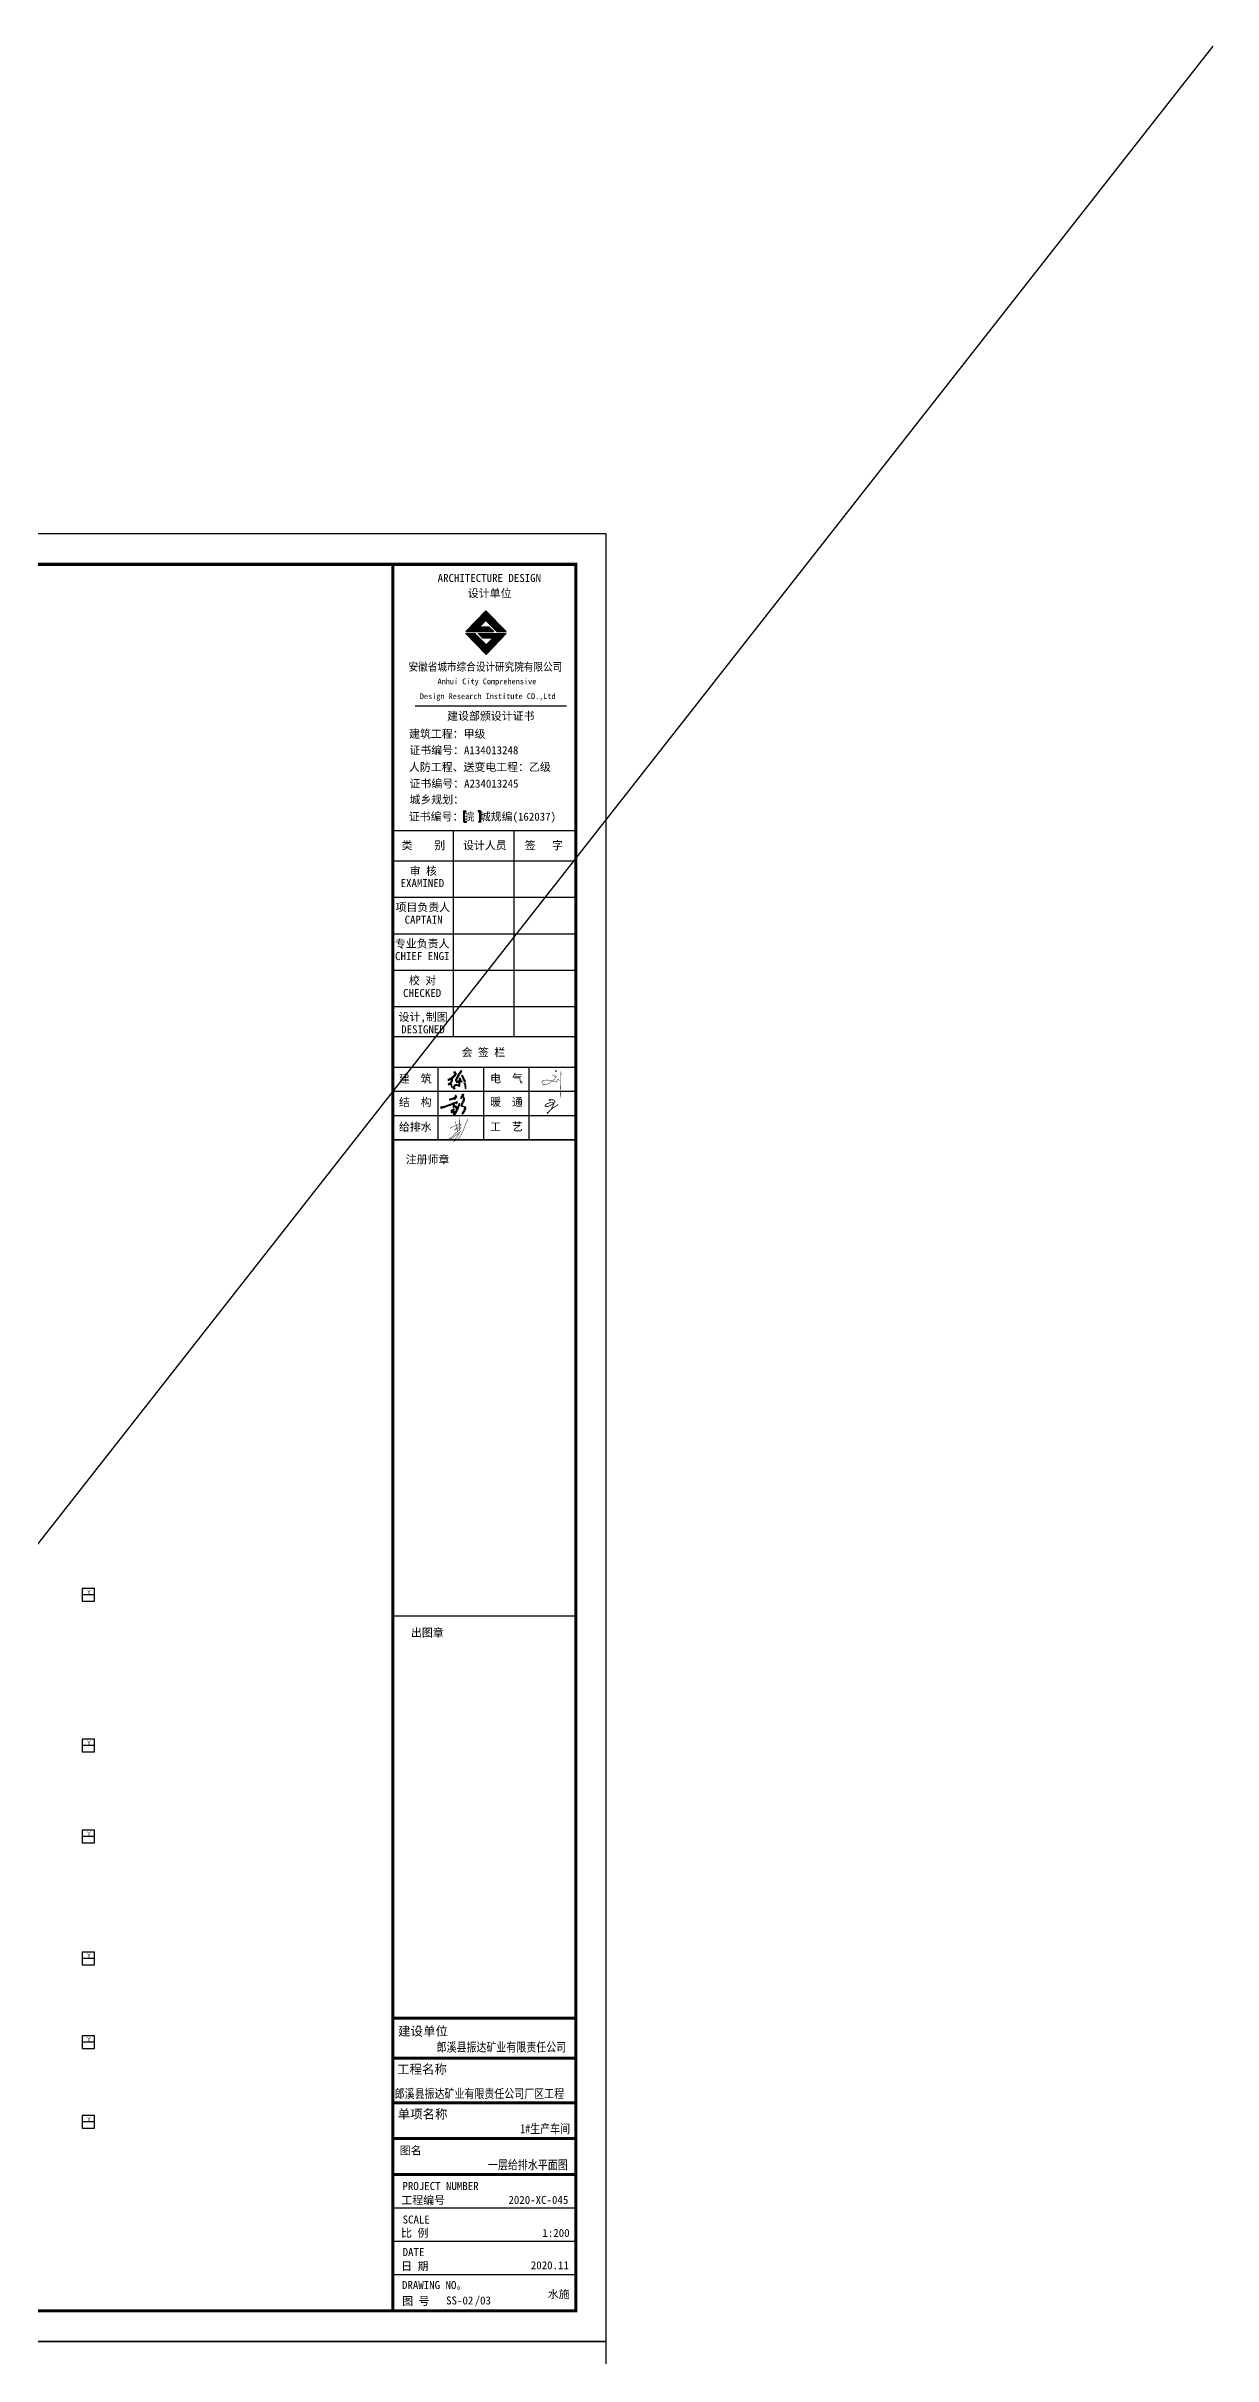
# Model space of a CAD drawing. Extents: x 69728788 to 150676229, y 20333219 to 43663798.
# Drawn here: x 74766683 to 74843359, y 20500599 to 20652406 of the extents above; entities that cross this region are included whole.
import ezdxf

# ---------------------------------------------------------------- set-up
doc = ezdxf.new("R2010")
doc.units = 0
doc.header["$LTSCALE"] = 1000
doc.header["$MEASUREMENT"] = 0
doc.layers.get('0').update_dxf_attribs({"linetype": 'CONTINUOUS'})
for name, color, linetype in [('0-排水标注', 7, 'CONTINUOUS'), ('PUB_TITLE', 4, 'CONTINUOUS'), ('TEXT', 7, 'CONTINUOUS'), ('VPIPE-消防', 1, 'TG_XH'), ('图框', 253, 'CONTINUOUS'), ('线线', 150, 'CONTINUOUS')]:
    doc.layers.add(name, color=color, linetype=linetype)
doc.styles.add('-黑体', font='simhei.ttf')
doc.styles.add('_HZTXT', font='tssdeng.shx', dxfattribs={"width": 0.8, "bigfont": 'tssdchn.shx'})
doc.styles.add('STYLE-黑体', font='simhei.ttf')
doc.styles.add('TG_LINETYPE', font='SIMPLEX', dxfattribs={"width": 0.8, "height": 3, "bigfont": 'HZTXT'})
doc.styles.add('宋体', font='', dxfattribs={"width": 0.8})
doc.styles.add('黑体', font='simhei.ttf', dxfattribs={"width": 0.6, "height": 4.3})
doc.styles.get('宋体').set_extended_font_data('SimSun')
doc.linetypes.add('TG_XH', pattern='A,2,-0.6,["XH",TG_LINETYPE,S=0.1,R=0,X=-0.52,Y=-0.15],0', length=2.6)

# ---------------------------------------------------------------- blocks, each defined once
blk = doc.blocks.new('hui')
h = blk.add_hatch(color=256)
h.paths.add_polyline_path([(74395639, 22003696), (74395663, 22003679), (74395667, 22003630), (74395675, 22003538), (74395687, 22003513), (74395703, 22003522), (74395703, 22003553), (74395696, 22003618), (74395688, 22003678), (74395662, 22003699)])
h.paths.add_polyline_path([(74395556, 22003939), (74395591, 22003901), (74395638, 22003785), (74395686, 22003751), (74395675, 22003783), (74395650, 22003831), (74395625, 22003897), (74395602, 22003937), (74395573, 22003948)])
h.paths.add_polyline_path([(74395481, 22003829), (74395498, 22003834), (74395508, 22003812), (74395496, 22003801), (74395481, 22003804), (74395470, 22003788), (74395467, 22003777), (74395453, 22003764), (74395397, 22003741), (74395385, 22003735), (74395395, 22003724), (74395454, 22003735), (74395468, 22003732), (74395468, 22003710), (74395471, 22003632), (74395470, 22003616), (74395452, 22003634), (74395414, 22003649), (74395372, 22003644), (74395333, 22003630), (74395301, 22003600), (74395279, 22003568), (74395280, 22003545), (74395289, 22003520), (74395302, 22003520), (74395342, 22003514), (74395353, 22003535), (74395328, 22003535), (74395308, 22003543), (74395317, 22003574), (74395341, 22003607), (74395370, 22003626), (74395394, 22003629), (74395418, 22003630), (74395450, 22003612), (74395478, 22003596), (74395504, 22003607), (74395502, 22003629), (74395499, 22003699), (74395501, 22003735), (74395520, 22003744), (74395550, 22003738), (74395589, 22003750), (74395562, 22003760), (74395509, 22003762), (74395531, 22003787), (74395540, 22003818), (74395527, 22003851), (74395492, 22003859), (74395470, 22003849)])
h.paths.add_polyline_path([(74395563, 22004107), (74395522, 22004092), (74395462, 22003999), (74395380, 22003855), (74395359, 22003800), (74395361, 22003774), (74395398, 22003789), (74395416, 22003797), (74395406, 22003819), (74395405, 22003832), (74395516, 22004022), (74395555, 22004073), (74395569, 22004090)])
h.paths.add_polyline_path([(74395290, 22004049), (74395332, 22004041), (74395351, 22004021), (74395338, 22003992), (74395289, 22003924), (74395266, 22003894), (74395216, 22003866), (74395145, 22003832), (74395105, 22003816), (74395115, 22003796), (74395144, 22003796), (74395198, 22003823), (74395234, 22003823), (74395245, 22003810), (74395216, 22003757), (74395173, 22003698), (74395119, 22003663), (74395131, 22003645), (74395186, 22003664), (74395213, 22003652), (74395226, 22003593), (74395232, 22003560), (74395248, 22003564), (74395242, 22003584), (74395237, 22003640), (74395219, 22003670), (74395205, 22003683), (74395250, 22003752), (74395263, 22003791), (74395260, 22003828), (74395250, 22003841), (74395288, 22003870), (74395347, 22003943), (74395378, 22003987), (74395378, 22004020), (74395358, 22004059), (74395339, 22004063), (74395311, 22004060)])
h = blk.add_hatch(color=256)
h.paths.add_polyline_path([(74395012, 22002915), (74395058, 22002932), (74395139, 22002961), (74395181, 22002980), (74395231, 22002993), (74395260, 22003008), (74395294, 22003020), (74395316, 22003028), (74395354, 22003041), (74395372, 22003048), (74395382, 22003050), (74395384, 22003039), (74395379, 22003028), (74395388, 22003026), (74395394, 22003028), (74395410, 22003039), (74395419, 22003051), (74395428, 22003068), (74395420, 22003083), (74395401, 22003080), (74395359, 22003065), (74395281, 22003039), (74395185, 22003003), (74395125, 22002980), (74395037, 22002947), (74394986, 22002929), (74394979, 22002930), (74394954, 22002917), (74394937, 22002913), (74394933, 22002909), (74394913, 22002910), (74394911, 22002919), (74394907, 22002925), (74394897, 22002921), (74394891, 22002916), (74394874, 22002902), (74394871, 22002894), (74394874, 22002883), (74394883, 22002877), (74394906, 22002877), (74394969, 22002898)])
h.paths.add_polyline_path([(74395356, 22003211), (74395365, 22003215), (74395376, 22003218), (74395385, 22003224), (74395391, 22003228), (74395394, 22003234), (74395398, 22003240), (74395400, 22003252), (74395392, 22003262), (74395385, 22003259), (74395378, 22003251), (74395371, 22003246), (74395367, 22003254), (74395370, 22003259), (74395374, 22003267), (74395379, 22003276), (74395382, 22003284), (74395382, 22003291), (74395379, 22003296), (74395368, 22003298), (74395360, 22003297), (74395357, 22003293), (74395355, 22003285), (74395352, 22003278), (74395351, 22003267), (74395349, 22003259), (74395345, 22003245), (74395344, 22003235), (74395338, 22003227), (74395330, 22003224), (74395317, 22003215), (74395288, 22003203), (74395262, 22003194), (74395247, 22003187), (74395231, 22003180), (74395205, 22003174), (74395175, 22003172), (74395164, 22003168), (74395165, 22003156), (74395184, 22003154), (74395220, 22003159), (74395250, 22003169), (74395279, 22003178), (74395297, 22003188), (74395315, 22003195), (74395324, 22003199), (74395328, 22003195), (74395327, 22003185), (74395329, 22003174), (74395334, 22003165), (74395340, 22003164), (74395348, 22003168), (74395351, 22003175), (74395351, 22003189), (74395351, 22003202)])
h.paths.add_polyline_path([(74395305, 22002934), (74395305, 22002947), (74395304, 22002965), (74395312, 22002976), (74395325, 22002989), (74395323, 22002998), (74395307, 22003001), (74395296, 22002991), (74395289, 22002972), (74395284, 22002956), (74395285, 22002931), (74395284, 22002917), (74395282, 22002907), (74395289, 22002902), (74395299, 22002902), (74395310, 22002911), (74395319, 22002921), (74395335, 22002924), (74395356, 22002925), (74395364, 22002923), (74395373, 22002918), (74395377, 22002906), (74395374, 22002893), (74395377, 22002881), (74395384, 22002880), (74395392, 22002885), (74395395, 22002906), (74395390, 22002930), (74395376, 22002939), (74395350, 22002938), (74395319, 22002937)], flags=17)
h.paths.add_polyline_path([(74395295, 22002826), (74395305, 22002829), (74395328, 22002831), (74395328, 22002843), (74395318, 22002846), (74395300, 22002846), (74395292, 22002843), (74395279, 22002837), (74395268, 22002833), (74395264, 22002824), (74395268, 22002811), (74395274, 22002804), (74395284, 22002805), (74395286, 22002813)], flags=17)
h.paths.add_polyline_path([(74395250, 22002762), (74395256, 22002779), (74395256, 22002802), (74395253, 22002818), (74395241, 22002822), (74395234, 22002814), (74395231, 22002796), (74395226, 22002774), (74395226, 22002752), (74395234, 22002731), (74395239, 22002724), (74395256, 22002726), (74395269, 22002731), (74395279, 22002745), (74395289, 22002752), (74395296, 22002758), (74395305, 22002765), (74395316, 22002755), (74395314, 22002732), (74395308, 22002716), (74395306, 22002689), (74395301, 22002663), (74395296, 22002647), (74395301, 22002634), (74395315, 22002633), (74395329, 22002645), (74395353, 22002674), (74395378, 22002731), (74395411, 22002803), (74395457, 22002909), (74395486, 22002992), (74395491, 22003038), (74395469, 22002973), (74395432, 22002897), (74395407, 22002847), (74395373, 22002766), (74395356, 22002737), (74395334, 22002691), (74395321, 22002670), (74395322, 22002689), (74395327, 22002719), (74395333, 22002740), (74395331, 22002756), (74395323, 22002774), (74395312, 22002781), (74395300, 22002779), (74395283, 22002767), (74395274, 22002755), (74395263, 22002741), (74395251, 22002744)])
blk.add_hatch(color=256).paths.add_polyline_path([(74395578, 22002959), (74395570, 22002975), (74395575, 22002994), (74395585, 22003020), (74395598, 22003054), (74395616, 22003080), (74395642, 22003142), (74395647, 22003165), (74395647, 22003186), (74395646, 22003207), (74395638, 22003229), (74395619, 22003245), (74395616, 22003256), (74395613, 22003279), (74395612, 22003294), (74395614, 22003308), (74395619, 22003333), (74395611, 22003335), (74395599, 22003333), (74395584, 22003303), (74395570, 22003287), (74395558, 22003264), (74395550, 22003230), (74395542, 22003206), (74395542, 22003194), (74395549, 22003187), (74395550, 22003197), (74395561, 22003224), (74395568, 22003241), (74395578, 22003261), (74395584, 22003264), (74395590, 22003258), (74395604, 22003235), (74395613, 22003222), (74395627, 22003210), (74395631, 22003185), (74395624, 22003169), (74395619, 22003122), (74395588, 22003070), (74395569, 22003032), (74395547, 22002991), (74395550, 22002954), (74395556, 22002946), (74395567, 22002932), (74395615, 22002923), (74395644, 22002922), (74395657, 22002912), (74395663, 22002895), (74395661, 22002856), (74395653, 22002833), (74395645, 22002817), (74395633, 22002801), (74395612, 22002759), (74395607, 22002727), (74395583, 22002709), (74395586, 22002694), (74395593, 22002684), (74395601, 22002684), (74395609, 22002698), (74395627, 22002736), (74395643, 22002763), (74395666, 22002798), (74395680, 22002821), (74395687, 22002858), (74395687, 22002893), (74395669, 22002924), (74395655, 22002933), (74395625, 22002941), (74395610, 22002942), (74395589, 22002953)])
for points in [[(74395290, 22004049), (74395332, 22004041), (74395351, 22004021), (74395338, 22003992), (74395289, 22003924), (74395266, 22003894), (74395216, 22003866), (74395145, 22003832), (74395105, 22003816), (74395115, 22003796), (74395144, 22003796), (74395198, 22003823), (74395234, 22003823), (74395245, 22003810), (74395216, 22003757), (74395173, 22003698), (74395119, 22003663), (74395131, 22003645), (74395186, 22003664), (74395213, 22003652), (74395226, 22003593), (74395232, 22003560), (74395248, 22003564), (74395242, 22003584), (74395237, 22003640), (74395219, 22003670), (74395205, 22003683), (74395250, 22003752), (74395263, 22003791), (74395260, 22003828), (74395250, 22003841), (74395288, 22003870), (74395347, 22003943), (74395378, 22003987), (74395378, 22004020), (74395358, 22004059), (74395339, 22004063), (74395311, 22004060), (74395290, 22004049)], [(74395481, 22003829), (74395498, 22003834), (74395498, 22003834), (74395508, 22003812), (74395496, 22003801), (74395481, 22003804), (74395470, 22003788), (74395467, 22003777), (74395453, 22003764), (74395397, 22003741), (74395385, 22003735), (74395395, 22003724), (74395395, 22003724), (74395454, 22003735), (74395468, 22003732), (74395468, 22003710), (74395471, 22003632), (74395470, 22003616), (74395452, 22003634), (74395414, 22003649), (74395372, 22003644), (74395333, 22003630), (74395301, 22003600), (74395279, 22003568), (74395280, 22003545), (74395289, 22003520), (74395302, 22003520), (74395342, 22003514), (74395353, 22003535), (74395328, 22003535), (74395308, 22003543), (74395317, 22003574), (74395341, 22003607), (74395370, 22003626), (74395394, 22003629), (74395418, 22003630), (74395450, 22003612), (74395478, 22003596), (74395504, 22003607), (74395502, 22003629), (74395499, 22003699), (74395501, 22003735), (74395520, 22003744), (74395550, 22003738), (74395589, 22003750), (74395562, 22003760), (74395509, 22003762), (74395531, 22003787), (74395540, 22003818), (74395527, 22003851), (74395492, 22003859), (74395470, 22003849), (74395481, 22003829)], [(74395563, 22004107), (74395522, 22004092), (74395462, 22003999), (74395380, 22003855), (74395359, 22003800), (74395361, 22003774), (74395398, 22003789), (74395416, 22003797), (74395406, 22003819), (74395405, 22003832), (74395516, 22004022), (74395555, 22004073), (74395569, 22004090), (74395563, 22004107)], [(74395556, 22003939), (74395591, 22003901), (74395638, 22003785), (74395686, 22003751), (74395675, 22003783), (74395650, 22003831), (74395625, 22003897), (74395602, 22003937), (74395573, 22003948), (74395556, 22003939)], [(74395639, 22003696), (74395663, 22003679), (74395667, 22003630), (74395675, 22003538), (74395687, 22003513), (74395703, 22003522), (74395703, 22003553), (74395696, 22003618), (74395688, 22003678), (74395662, 22003699), (74395639, 22003696)], [(74395295, 22002826), (74395286, 22002813), (74395284, 22002805), (74395274, 22002804), (74395268, 22002811), (74395264, 22002824), (74395268, 22002833), (74395279, 22002837), (74395292, 22002843), (74395300, 22002846), (74395318, 22002846), (74395328, 22002843), (74395328, 22002831), (74395305, 22002829), (74395295, 22002826), (74395295, 22002826)]]:
    blk.add_lwpolyline(points)
for points, const_width in [([(74398542, 22003974), (74398618, 22003927), (74398667, 22003935), (74398676, 22003927), (74398633, 22003865), (74398581, 22003802), (74398532, 22003759), (74398440, 22003697), (74398345, 22003654), (74398209, 22003666), (74398203, 22003758), (74398264, 22003797), (74398395, 22003803), (74398518, 22003785), (74398623, 22003750), (74398679, 22003736), (74398699, 22003792), (74398709, 22003806), (74398751, 22003820), (74398778, 22003781)], 14), ([(74398644, 22004139), (74398678, 22004107), (74398693, 22004078), (74398669, 22004068), (74398643, 22004073), (74398637, 22004104), (74398649, 22004127)], 14), ([(74398822, 22004085), (74398829, 22004018), (74398823, 22003881), (74398821, 22003784), (74398818, 22003552), (74398815, 22003492), (74398816, 22003407), (74398823, 22003303), (74398823, 22003243), (74398819, 22003260), (74398818, 22003379), (74398825, 22003448)], 14), ([(74398496, 22003117), (74398436, 22003143), (74398437, 22003156), (74398468, 22003156), (74398570, 22003151), (74398618, 22003128), (74398632, 22003090), (74398603, 22003050), (74398536, 22002999), (74398450, 22002952), (74398388, 22002929), (74398329, 22002931), (74398300, 22002948), (74398313, 22002978), (74398370, 22003024), (74398445, 22003052), (74398529, 22003061), (74398577, 22003047), (74398591, 22003019), (74398580, 22002987), (74398549, 22002923), (74398510, 22002851), (74398446, 22002783), (74398401, 22002724), (74398380, 22002705), (74398373, 22002728), (74398446, 22002777), (74398526, 22002859), (74398692, 22002971), (74398739, 22003000)], 26), ([(74395177, 22002211), (74395252, 22002256), (74395400, 22002316), (74395549, 22002354), (74395521, 22002307), (74395331, 22002170), (74395400, 22002193), (74395523, 22002242), (74395540, 22002216), (74395409, 22002099), (74395238, 22001926), (74395115, 22001846), (74395252, 22001886), (74395427, 22002030), (74395514, 22002106), (74395426, 22001957), (74395306, 22001784), (74395482, 22001891), (74395613, 22002140), (74395703, 22002377), (74395777, 22002547)], 14), ([(74395356, 22002457), (74395414, 22002170), (74395431, 22002116), (74395443, 22002098)], 14), ([(74395495, 22002590), (74395498, 22002403), (74395494, 22002251), (74395492, 22002177), (74395482, 22002133)], 14)]:
    blk.add_lwpolyline(points, dxfattribs=dict(const_width=const_width))
for points in [[(74394979, 22002930), (74394954, 22002917), (74394937, 22002913), (74394933, 22002909), (74394913, 22002910), (74394911, 22002919), (74394907, 22002925), (74394897, 22002921), (74394891, 22002916), (74394874, 22002902), (74394871, 22002894), (74394874, 22002883), (74394883, 22002877), (74394906, 22002877), (74394969, 22002898), (74395012, 22002915), (74395058, 22002932), (74395139, 22002961), (74395181, 22002980), (74395231, 22002993), (74395260, 22003008), (74395294, 22003020), (74395316, 22003028), (74395354, 22003041), (74395372, 22003048), (74395382, 22003050), (74395384, 22003039), (74395379, 22003028), (74395388, 22003026), (74395394, 22003028), (74395410, 22003039), (74395419, 22003051), (74395428, 22003068), (74395420, 22003083), (74395401, 22003080), (74395359, 22003065), (74395281, 22003039), (74395185, 22003003), (74395125, 22002980), (74395037, 22002947), (74394986, 22002929), (74394979, 22002930)], [(74395231, 22003180), (74395205, 22003174), (74395175, 22003172), (74395164, 22003168), (74395165, 22003156), (74395184, 22003154), (74395220, 22003159), (74395250, 22003169), (74395279, 22003178), (74395297, 22003188), (74395315, 22003195), (74395324, 22003199), (74395324, 22003199), (74395328, 22003195), (74395327, 22003185), (74395329, 22003174), (74395334, 22003165), (74395340, 22003164), (74395348, 22003168), (74395351, 22003175), (74395351, 22003189), (74395351, 22003202), (74395356, 22003211), (74395365, 22003215), (74395376, 22003218), (74395385, 22003224), (74395391, 22003228), (74395394, 22003234), (74395398, 22003240), (74395400, 22003252), (74395392, 22003262), (74395385, 22003259), (74395378, 22003251), (74395371, 22003246), (74395371, 22003246), (74395371, 22003246), (74395367, 22003254), (74395370, 22003259), (74395374, 22003267), (74395379, 22003276), (74395382, 22003284), (74395382, 22003291), (74395379, 22003296), (74395368, 22003298), (74395360, 22003297), (74395357, 22003293), (74395355, 22003285), (74395352, 22003278), (74395351, 22003267), (74395349, 22003259), (74395345, 22003245), (74395344, 22003235), (74395338, 22003227), (74395330, 22003224), (74395317, 22003215), (74395288, 22003203), (74395262, 22003194), (74395247, 22003187), (74395231, 22003180)], [(74395226, 22002752), (74395226, 22002774), (74395231, 22002796), (74395234, 22002814), (74395241, 22002822), (74395253, 22002818), (74395256, 22002802), (74395256, 22002779), (74395250, 22002762), (74395251, 22002744), (74395263, 22002741), (74395274, 22002755), (74395283, 22002767), (74395300, 22002779), (74395312, 22002781), (74395323, 22002774), (74395331, 22002756), (74395333, 22002740), (74395327, 22002719), (74395322, 22002689), (74395321, 22002670), (74395334, 22002691), (74395356, 22002737), (74395373, 22002766), (74395407, 22002847), (74395432, 22002897), (74395469, 22002973), (74395491, 22003038), (74395486, 22002992), (74395457, 22002909), (74395411, 22002803), (74395378, 22002731), (74395353, 22002674), (74395329, 22002645), (74395315, 22002633), (74395301, 22002634), (74395296, 22002647), (74395301, 22002663), (74395306, 22002689), (74395308, 22002716), (74395314, 22002732), (74395314, 22002732), (74395316, 22002755), (74395305, 22002765), (74395296, 22002758), (74395289, 22002752), (74395279, 22002745), (74395269, 22002731), (74395256, 22002726), (74395239, 22002724), (74395234, 22002731), (74395226, 22002752)], [(74395305, 22002947), (74395304, 22002965), (74395312, 22002976), (74395325, 22002989), (74395323, 22002998), (74395307, 22003001), (74395296, 22002991), (74395289, 22002972), (74395284, 22002956), (74395285, 22002931), (74395284, 22002917), (74395282, 22002907), (74395289, 22002902), (74395299, 22002902), (74395310, 22002911), (74395319, 22002921), (74395335, 22002924), (74395356, 22002925), (74395364, 22002923), (74395373, 22002918), (74395377, 22002906), (74395374, 22002893), (74395377, 22002881), (74395384, 22002880), (74395392, 22002885), (74395395, 22002906), (74395390, 22002930), (74395376, 22002939), (74395350, 22002938), (74395319, 22002937), (74395305, 22002934), (74395305, 22002947)], [(74395578, 22003261), (74395568, 22003241), (74395561, 22003224), (74395550, 22003197), (74395549, 22003187), (74395542, 22003194), (74395542, 22003206), (74395550, 22003230), (74395558, 22003264), (74395570, 22003287), (74395584, 22003303), (74395599, 22003333), (74395611, 22003335), (74395619, 22003333), (74395614, 22003308), (74395612, 22003294), (74395613, 22003279), (74395616, 22003256), (74395619, 22003245), (74395638, 22003229), (74395646, 22003207), (74395647, 22003186), (74395647, 22003165), (74395642, 22003142), (74395616, 22003080), (74395598, 22003054), (74395585, 22003020), (74395575, 22002994), (74395570, 22002975), (74395578, 22002959), (74395589, 22002953), (74395610, 22002942), (74395625, 22002941), (74395655, 22002933), (74395669, 22002924), (74395687, 22002893), (74395687, 22002858), (74395680, 22002821), (74395666, 22002798), (74395643, 22002763), (74395627, 22002736), (74395609, 22002698), (74395601, 22002684), (74395593, 22002684), (74395586, 22002694), (74395583, 22002709), (74395607, 22002727), (74395612, 22002759), (74395633, 22002801), (74395645, 22002817), (74395653, 22002833), (74395661, 22002856), (74395663, 22002895), (74395657, 22002912), (74395644, 22002922), (74395615, 22002923), (74395567, 22002932), (74395556, 22002946), (74395550, 22002954), (74395547, 22002991), (74395569, 22003032), (74395588, 22003070), (74395619, 22003122), (74395624, 22003169), (74395631, 22003185), (74395627, 22003210), (74395613, 22003222), (74395604, 22003235), (74395590, 22003258), (74395584, 22003264), (74395578, 22003261)]]:
    blk.add_lwpolyline(points, close=True)

msp = doc.modelspace()

# ---------------------------------------------------------------- hatches: boundary and pattern name
at = {"layer": '图框'}
for color, points in [(1, [(74794864.3, 20613800.2), (74794257.4, 20613800.2), (74795602.9, 20612433.5)]), (1, [(74795129.9, 20614229.1), (74795585.2, 20615285.2), (74794272.4, 20613936), (74796100.2, 20613936), (74795797, 20614229.1)]), (1, [(74795073.6, 20613804.2), (74795372.1, 20613491), (74796048.2, 20613491), (74795602.9, 20612433.5), (74796922.2, 20613804.2)]), (1, [(74796302.4, 20613930.4), (74796921.2, 20613930.4), (74795585.2, 20615285.2)]), (4, [(74794159.8, 20602087.9), (74794262.4, 20602087.9), (74794262.4, 20602139.1), (74794215, 20602139.1), (74794104.6, 20602139.1), (74794104.6, 20601394.4), (74794215, 20601394.4), (74794262.4, 20601394.4), (74794262.4, 20601445.6), (74794159.8, 20601445.6)]), (4, [(74795169.8, 20601445.6), (74795067.3, 20601445.6), (74795067.3, 20601394.4), (74795114.6, 20601394.4), (74795225.1, 20601394.4), (74795225.1, 20602139.1), (74795114.6, 20602139.1), (74795067.3, 20602139.1), (74795067.3, 20602087.9), (74795169.8, 20602087.9)])]:
    msp.add_hatch(color=color, dxfattribs=at).paths.add_polyline_path(points)
h = msp.add_hatch(dxfattribs=at)
h.set_pattern_fill('DOTS', color=256, scale=600, style=0)
h.set_pattern_definition([(360, (70236859.52, 22337384.866), (18.75, 37.5), [0, -37.5])])
h.paths.add_polyline_path([(74795602.9, 20612433.5), (74795602.9, 20613063.4), (74794864.3, 20613800.2)])
h.paths.add_polyline_path([(74796048.2, 20613491), (74795602.9, 20613063.4), (74795602.9, 20612433.5)])
h.paths.add_polyline_path([(74795585.2, 20615285.2), (74795585.2, 20614664.1), (74796302.4, 20613930.4)])
h.paths.add_polyline_path([(74795585.2, 20614664.1), (74795585.2, 20615285.2), (74795129.9, 20614229.1)])

# ---------------------------------------------------------------- linework, layer by layer
for p, q in [((74769857.4, 20550617.8), (74769051.4, 20550617.8)), ((74769857.4, 20540723.4), (74769051.4, 20540723.4)), ((74769857.4, 20534723.4), (74769051.4, 20534723.4)), ((74769857.4, 20526723.4), (74769051.4, 20526723.4)), ((74769857.4, 20521223.4), (74769051.4, 20521223.4)), ((74769857.4, 20515973.4), (74769051.4, 20515973.4))]:
    msp.add_line(p, q)
for points in [[(74769857.4, 20551035), (74769051.4, 20551035), (74769051.4, 20550200.5), (74769857.4, 20550200.5)], [(74769857.4, 20541140.7), (74769051.4, 20541140.7), (74769051.4, 20540306.2), (74769857.4, 20540306.2)], [(74769857.4, 20535140.7), (74769051.4, 20535140.7), (74769051.4, 20534306.2), (74769857.4, 20534306.2)], [(74769857.4, 20527140.7), (74769051.4, 20527140.7), (74769051.4, 20526306.2), (74769857.4, 20526306.2)], [(74769857.4, 20521640.7), (74769051.4, 20521640.7), (74769051.4, 20520806.2), (74769857.4, 20520806.2)], [(74769857.4, 20516390.7), (74769051.4, 20516390.7), (74769051.4, 20515556.2), (74769857.4, 20515556.2)]]:
    msp.add_lwpolyline(points, close=True)
at = {"layer": 'PUB_TITLE'}
for points in [[(74635286.8, 20501549.3), (74803486.8, 20501549.3), (74803486.8, 20620349.3), (74635286.8, 20620349.3)], [(74635286.8, 20382749.3), (74803486.8, 20382749.3), (74803486.8, 20501549.3), (74635286.8, 20501549.3)]]:
    msp.add_lwpolyline(points, close=True, dxfattribs=at)
at = {"layer": 'PUB_TITLE', "const_width": 200}
msp.add_lwpolyline([(74640286.8, 20503549.3), (74801486.8, 20503549.3), (74801486.8, 20618349.3), (74640286.8, 20618349.3)], close=True, dxfattribs=at)
at = {"layer": 'VPIPE-消防'}
msp.add_line((74843359.5, 20652405.7), (74620665.6, 20368576.7), dxfattribs=at)
at = {"layer": '图框'}
for p, q in [((74795602.9, 20612433.5), (74794257.4, 20613800.2)), ((74794257.4, 20613800.2), (74794864.3, 20613800.2)), ((74795602.9, 20612433.5), (74794257.4, 20613800.2)), ((74794257.4, 20613800.2), (74794864.3, 20613800.2)), ((74794257.4, 20613800.2), (74794864.3, 20613800.2)), ((74795602.9, 20613063.4), (74794864.3, 20613800.2)), ((74795073.6, 20613804.2), (74796922.2, 20613804.2)), ((74795372.1, 20613491), (74795073.6, 20613804.2)), ((74795129.9, 20614229.1), (74795585.2, 20615285.2)), ((74795585.2, 20615285.2), (74796302.4, 20613930.4)), ((74796922.2, 20613804.2), (74795602.9, 20612433.5)), ((74796048.2, 20613491), (74795372.1, 20613491)), ((74795602.9, 20613063.4), (74796048.2, 20613491)), ((74796048.2, 20613491), (74795602.9, 20612433.5)), ((74795602.9, 20612433.5), (74795602.9, 20613063.4)), ((74795602.9, 20612433.5), (74795602.9, 20613063.4)), ((74795602.9, 20612433.5), (74795602.9, 20613063.4))]:
    msp.add_line(p, q, dxfattribs=at)
at = {"layer": '图框', "color": 1}
for p, q in [((74795602.9, 20612433.5), (74794257.4, 20613800.2)), ((74794864.3, 20613800.2), (74795602.9, 20612433.5))]:
    msp.add_line(p, q, dxfattribs=at)
at = {"layer": '图框', "color": 4}
for p, q in [((74794104.6, 20602139.1), (74794215, 20602139.1)), ((74794104.6, 20602139.1), (74794104.6, 20601394.4)), ((74794262.4, 20602087.9), (74794159.8, 20602087.9)), ((74794159.8, 20602087.9), (74794159.8, 20601445.6)), ((74794215, 20602139.1), (74794262.4, 20602139.1)), ((74794262.4, 20602139.1), (74794262.4, 20602087.9)), ((74795114.6, 20602139.1), (74795067.3, 20602139.1)), ((74795067.3, 20602139.1), (74795067.3, 20602087.9)), ((74795067.3, 20602087.9), (74795169.8, 20602087.9)), ((74795225.1, 20602139.1), (74795114.6, 20602139.1)), ((74795169.8, 20602087.9), (74795169.8, 20601445.6)), ((74795225.1, 20602139.1), (74795225.1, 20601394.4)), ((74794150.5, 20601394.4), (74794261, 20601394.4)), ((74794308.3, 20601445.6), (74794205.7, 20601445.6)), ((74794261, 20601394.4), (74794308.3, 20601394.4)), ((74794308.3, 20601394.4), (74794308.3, 20601445.6)), ((74795113.2, 20601394.4), (74795113.2, 20601445.6)), ((74795113.2, 20601445.6), (74795215.8, 20601445.6)), ((74795160.5, 20601394.4), (74795113.2, 20601394.4)), ((74795271, 20601394.4), (74795160.5, 20601394.4))]:
    msp.add_line(p, q, dxfattribs=at)
at = {"layer": '图框', "color": 0}
for p, q in [((74789468.4, 20598854.4), (74801486.8, 20598854.4)), ((74789468.4, 20598854.4), (74801486.8, 20598854.4)), ((74789468.4, 20596464), (74801486.8, 20596464)), ((74789468.4, 20594073.6), (74801486.8, 20594073.6)), ((74789468.4, 20591683.2), (74801486.8, 20591683.2)), ((74789468.4, 20589292.8), (74801486.8, 20589292.8)), ((74789468.4, 20585308.8), (74801486.8, 20585308.8)), ((74789468.4, 20583715.2), (74801486.8, 20583715.2)), ((74789468.4, 20582121.6), (74801486.8, 20582121.6)), ((74789468.4, 20580528), (74801486.8, 20580528))]:
    msp.add_line(p, q, dxfattribs=at)
at = {"layer": '图框', "color": 4}
for points, const_width in [([(74801486.8, 20503549.3), (74789468.4, 20503549.3), (74789468.4, 20618349.3), (74801486.8, 20618349.3)], 197.2), ([(74790925.8, 20609037.3), (74800885.8, 20609037.3)], 99.6), ([(74789468.4, 20522787.6), (74801443.1, 20522787.6)], 199.2), ([(74789468.4, 20520153.6), (74801446.8, 20520153.6)], 199.2), ([(74789468.4, 20517219.1), (74801486.8, 20517219.1)], 199.2), ([(74789468.4, 20514877.7), (74801486.8, 20514877.7)], 199.2), ([(74789468.4, 20512508.6), (74801486.8, 20512508.6)], 199.2), ([(74789468.4, 20510310.9), (74801486.8, 20510310.9)], 80.7), ([(74789468.4, 20508117), (74801486.8, 20508117)], 80.7), ([(74789468.4, 20505939.7), (74801486.8, 20505939.7)], 80.7)]:
    msp.add_lwpolyline(points, dxfattribs=dict(at, const_width=const_width))
at = {"layer": '图框'}
for points in [[(74795797, 20614229.1), (74795129.9, 20614229.1), (74795585.2, 20614664.1), (74796302.4, 20613930.4), (74796921.2, 20613930.4), (74795585.2, 20615285.2), (74794272.4, 20613936), (74796100.2, 20613936), (74795797, 20614229.1)], [(74795585.2, 20615285.2), (74795585.2, 20614664.1)]]:
    msp.add_lwpolyline(points, dxfattribs=at)
at = {"layer": '图框', "color": 0, "const_width": 100}
msp.add_lwpolyline([(74789468.4, 20600846.4), (74801486.8, 20600846.4), (74801486.8, 20580528), (74789468.4, 20580528)], close=True, dxfattribs=at)
at = {"layer": '图框', "color": 0}
for points in [[(74793452.4, 20598854.4), (74793452.4, 20600846.4)], [(74797436.4, 20598854.4), (74797436.4, 20600846.4)], [(74793452.4, 20587300.8), (74793452.4, 20598854.4)], [(74797436.4, 20587300.8), (74797436.4, 20598854.4)], [(74792456.4, 20580528), (74792456.4, 20585308.8)], [(74795444.4, 20580528), (74795444.4, 20585308.8)], [(74798432.4, 20580528), (74798432.4, 20585308.8)]]:
    msp.add_lwpolyline(points, dxfattribs=at)
for points, const_width in [([(74789468.4, 20587300.8), (74801486.8, 20587300.8)], 100), ([(74789468.4, 20580528), (74801486.8, 20580528)], 80.7), ([(74789468.4, 20549223.3), (74801486.8, 20549223.3)], 100)]:
    msp.add_lwpolyline(points, dxfattribs=dict(at, const_width=const_width))

# ---------------------------------------------------------------- block references
at = {"layer": '线线', "xscale": 2, "yscale": 2, "zscale": 2}
msp.add_blockref('hui', (-73997137.4, -23423150.4), dxfattribs=at)

# ---------------------------------------------------------------- texts
at = {"layer": '0-排水标注', "style": '_HZTXT', "width": 0.8}
for p in [(74769371.5, 20550647.4), (74769371.5, 20540753.1), (74769371.5, 20534753.1), (74769371.5, 20526753.1), (74769371.5, 20521253.1), (74769371.5, 20516003.1)]:
    msp.add_text('Y', height=300, rotation=0, dxfattribs=at).set_placement(p)
at = {"layer": 'TEXT', "style": '-黑体', "width": 0.8}
for s, p in [('郎溪县振达矿业有限责任公司', (74792344.7, 20520591.3)), ('郎溪县振达矿业有限责任公司厂区工程', (74789588.2, 20517536.4)), ('1#生产车间', (74797840.8, 20515224.9)), ('一层给排水平面图', (74795720.9, 20512855.8))]:
    msp.add_text(s, height=600.3, dxfattribs=at).set_placement(p)
at = {"layer": '图框', "color": 4}
for s, height, style, p in [('ARCHITECTURE DESIGN', 525.888, '黑体', (74792411.8, 20617189.8)), ('设计单位', 525.89, '黑体', (74794394.5, 20616182.6)), ('Anhui City Comprehensive ', 378.48, '黑体', (74792406.5, 20610466.3)), (' Design Research Institute CO.,Ltd', 378.48, '黑体', (74790971.8, 20609492.3)), ('建设部颁设计证书', 525.89, '黑体', (74793036.8, 20608120)), (' 建筑工程：甲级', 525.89, '黑体', (74790174.2, 20606941.5)), ('证书编号：A134013248', 525.888, '黑体', (74790554.7, 20605869.9)), ('人防工程、送变电工程：乙级', 525.888, '黑体', (74790527, 20604762.5)), ('城乡规划：', 525.89, '黑体', (74790560.4, 20602623.5)), ('证书编号：A234013245', 525.888, '黑体', (74790564.2, 20603674.2)), ('证书编号：皖 城规编(162037)', 525.888, '黑体', (74790518.3, 20601503.3)), ('注册师章', 525.89, '黑体', (74790312, 20578966.9)), ('出图章', 525.89, '黑体', (74790658.7, 20547862.5)), ('建设单位', 600, '黑体', (74789811.6, 20521642.2)), ('工程名称', 600, '黑体', (74789745.2, 20519139.1)), ('单项名称', 600, '黑体', (74789785.2, 20516191.7)), ('图名', 525.89, '黑体', (74789923.7, 20513827.6)), ('工程编号', 525.89, '黑体', (74790026.6, 20510564.9)), ('2020-XC-045', 525.888, '宋体', (74797063.2, 20510583.1)), ('SCALE', 525.89, '黑体', (74790110.4, 20509293.9)), ('比 例', 525.89, '黑体', (74790008.9, 20508408)), ('DATE', 525.89, '黑体', (74790107.6, 20507156.7)), ('1:200', 525.89, '宋体', (74799296.2, 20508410.1)), ('日 期', 525.89, '黑体', (74790008.9, 20506230.7)), ('2020.11', 525.89, '宋体', (74798535.1, 20506287.1)), ('DRAWING NO。', 525.888, '黑体', (74790066.2, 20504987.3)), ('图 号', 525.89, '黑体', (74790083.6, 20503937.1))]:
    msp.add_text(s, height=height, dxfattribs=dict(at, style=style)).set_placement(p)
at = {"layer": '图框', "color": 4, "style": '黑体', "width": 0.88}
msp.add_text('安徽省城市综合设计研究院有限公司', height=525.888, dxfattribs=at).set_placement((74790498.2, 20611350.2))
at = {"layer": '图框', "color": 0}
for s, height, style, p in [('类    别 ', 525.89, 'STYLE-黑体', (74790042.8, 20599616.1)), ('设计人员', 525.89, 'STYLE-黑体', (74794080, 20599616.1)), ('签   字', 525.89, 'STYLE-黑体', (74798138.1, 20599616.1)), ('EXAMINED ', 525.89, 'STYLE-黑体', (74789977, 20597136.8)), ('审 核', 525.89, 'STYLE-黑体', (74790568.4, 20597926.6)), ('项目负责人', 525.89, 'STYLE-黑体', (74789643.1, 20595544.1)), ('CAPTAIN', 525.89, 'STYLE-黑体', (74790238.1, 20594727.4)), ('专业负责人', 525.89, 'STYLE-黑体', (74789598.4, 20593153.7)), ('CHIEF ENGI', 525.89, 'STYLE-黑体', (74789613.8, 20592337)), ('校 对', 525.89, 'STYLE-黑体', (74790523.7, 20590728.4)), ('CHECKED  ', 525.89, 'STYLE-黑体', (74790140, 20589911.7)), ('设计,制图', 525.89, 'STYLE-黑体', (74789843.2, 20588338)), ('DESIGNED ', 525.89, 'STYLE-黑体', (74790015.1, 20587521.3)), ('会 签 栏', 525.89, 'STYLE-黑体', (74793986.1, 20586010.7)), ('建  筑', 525.89, 'STYLE-黑体', (74789864.4, 20584272.8)), ('电  气', 525.89, 'STYLE-黑体', (74795858.6, 20584290.1)), ('结  构', 525.89, 'STYLE-黑体', (74789864.4, 20582733.9)), ('暖  通', 525.89, 'STYLE-黑体', (74795858.6, 20582751.2)), ('给排水', 525.89, 'STYLE-黑体', (74789864.4, 20581108.3)), ('工  艺', 525.89, 'STYLE-黑体', (74795858.6, 20581125.6)), ('PROJECT NUMBER', 525.888, '黑体', (74790097.5, 20511494.6))]:
    msp.add_text(s, height=height, dxfattribs=dict(at, style=style)).set_placement(p)
at = {"layer": '图框', "color": 3, "style": '宋体'}
for s, p in [('SS-02', (74792968, 20503973.9)), ('/03', (74794843.4, 20503973.9)), ('水施', (74799650.7, 20504382.2))]:
    msp.add_text(s, height=525.89, dxfattribs=at).set_placement(p)

doc.saveas('drawing.dxf')
